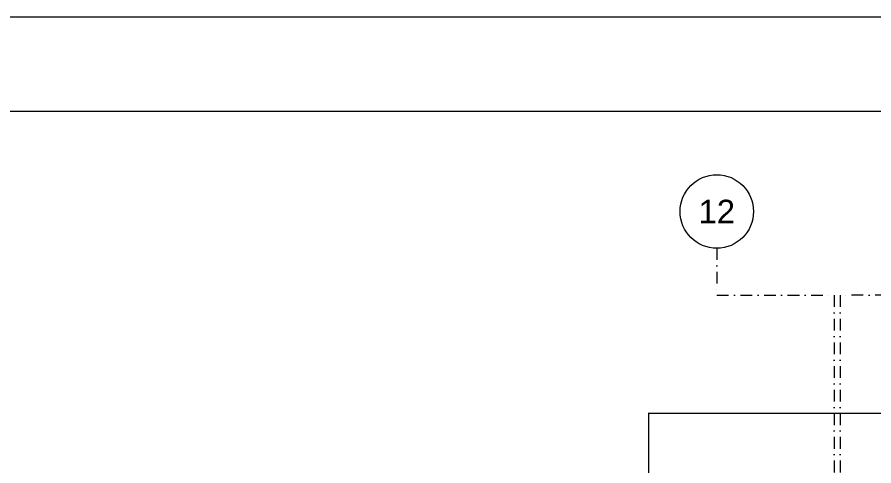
# Model space of a CAD drawing. Extents: x -9058 to 11890, y 0 to 7444.
# Drawn here: x 9159 to 9889, y 3823 to 4205 of the extents above; entities that cross this region are included whole.
import ezdxf
from ezdxf.enums import TextEntityAlignment as Align

# ---------------------------------------------------------------- set-up
doc = ezdxf.new("R2010")
doc.units = 0
doc.header["$LTSCALE"] = 10
doc.header["$MEASUREMENT"] = 0
doc.linetypes.add('DASHDOT', pattern=[1, 0.5, -0.25, 0, -0.25])
doc.linetypes.add('HIDDEN2', pattern=[4.7625, 3.175, -1.5875])
doc.layers.get('0').update_dxf_attribs({"color": 9, "lineweight": 9})
for name, color, linetype, lineweight in [('21', 9, 'Continuous', 9), ('24', 9, 'DASHDOT', 9), ('40A', 9, 'Continuous', 9)]:
    doc.layers.add(name, color=color, linetype=linetype, lineweight=lineweight)
doc.styles.add('$1$Arial', font='arial.ttf', dxfattribs={"height": 2.5})

# ---------------------------------------------------------------- blocks, each defined once
blk = doc.blocks.new('$0$0_aks')
at = {"linetype": 'Continuous'}
blk.add_circle((0, 0), 3.125, dxfattribs=at)
at = {"style": '$1$Arial'}
blk.add_attdef('AKS', text='', height=2.5, dxfattribs=at).set_placement((0, 0), align=Align.MIDDLE_CENTER)

msp = doc.modelspace()

# ---------------------------------------------------------------- linework, layer by layer
at = {"layer": '21', "linetype": 'HIDDEN2', "ltscale": 0.1, "const_width": 1}
msp.add_lwpolyline([(9697.13, 3867.87), (9906.02, 3867.87), (9906.02, 3346.4), (9697.13, 3346.4)], close=True, dxfattribs=at)
at = {"layer": '24', "ltscale": 2}
for points in [[(9755.06, 4008.37), (9755.06, 3968.37), (9855.06, 3968.37), (9855.06, 2535.87)], [(9960.06, 4008.37), (9960.06, 3968.37), (9860.06, 3968.37), (9860.06, 2535.87)]]:
    msp.add_lwpolyline(points, dxfattribs=at)
at = {"layer": '40A'}
for points in [[(11890, 4205), (5945, 4205), (5945, 0), (11890, 0)], [(11350.06, 80), (6025, 80), (6025, 4125), (11350.06, 4125)]]:
    msp.add_lwpolyline(points, close=True, dxfattribs=at)

# ---------------------------------------------------------------- block references
at = {"layer": '24'}
ref = msp.add_blockref('$0$0_aks', (9755.06, 4039.62), dxfattribs=dict(at, xscale=10, yscale=10, zscale=10))
ref.add_attrib('AKS', '12', dxfattribs={"layer": '0', "height": 20, "style": '$1$Arial'}).set_placement((9755.06, 4039.62), align=Align.MIDDLE_CENTER)

doc.saveas('drawing.dxf')
